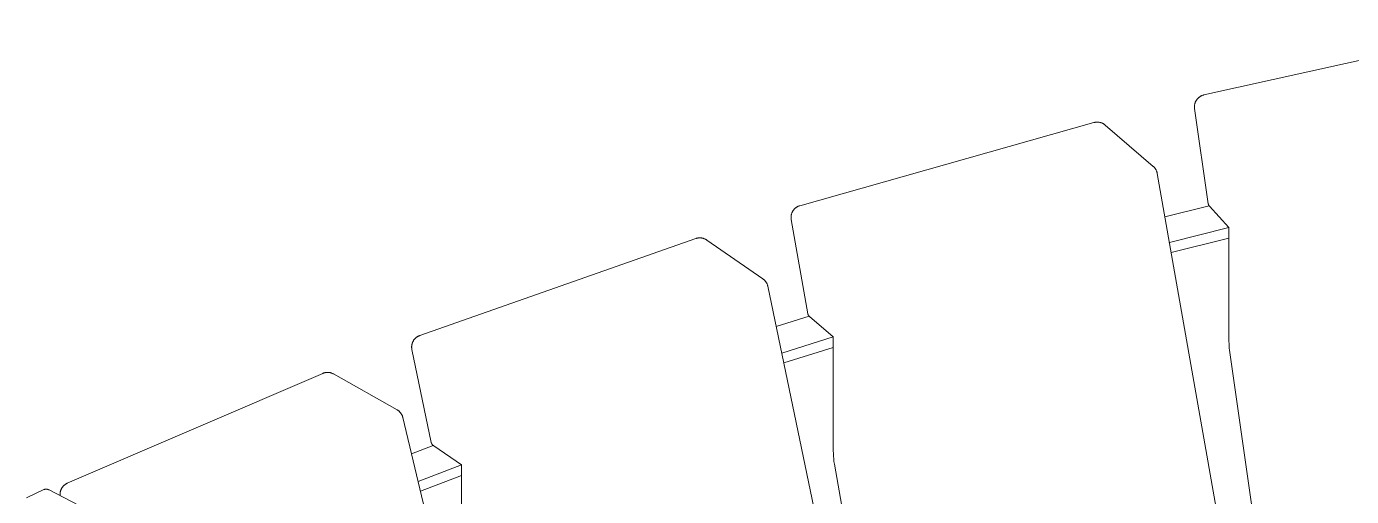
# Model space of a CAD drawing. Header units: inches. Extents: x -11 to 189, y -7 to 133.
# Drawn here: x 119.45 to 132.21, y 67.15 to 71.68 of the extents above; entities that cross this region are included whole.
import ezdxf

# ---------------------------------------------------------------- set-up
doc = ezdxf.new("R2010")
doc.units = ezdxf.units.IN
doc.layers.add('ZANO_R', color=7, linetype='Continuous', lineweight=0)

msp = doc.modelspace()

# ---------------------------------------------------------------- linework, layer by layer
at = {"layer": 'ZANO_R'}
for p, q in [((130.79095, 71.02167), (133.77108, 71.68147)), ((130.7238, 70.97902), (130.72633, 70.98219)), ((130.72633, 70.98219), (130.72898, 70.98527)), ((130.72898, 70.98527), (130.73173, 70.98826)), ((130.73173, 70.98826), (130.73458, 70.99114)), ((130.73458, 70.99114), (130.73753, 70.99393)), ((130.73753, 70.99393), (130.74057, 70.99662)), ((130.74057, 70.99662), (130.74371, 70.99919)), ((130.74371, 70.99919), (130.74693, 71.00166)), ((130.74693, 71.00166), (130.75024, 71.00401)), ((130.75024, 71.00401), (130.75363, 71.00624)), ((130.75363, 71.00624), (130.75709, 71.00836)), ((130.75709, 71.00836), (130.76063, 71.01035)), ((130.76063, 71.01035), (130.76423, 71.01222)), ((130.76423, 71.01222), (130.76789, 71.01397)), ((130.76789, 71.01397), (130.77162, 71.01558)), ((130.77162, 71.01558), (130.77539, 71.01707)), ((130.77539, 71.01707), (130.77922, 71.01842)), ((130.77922, 71.01842), (130.78309, 71.01964)), ((130.78309, 71.01964), (130.787, 71.02072)), ((130.787, 71.02072), (130.79095, 71.02167)), ((130.69951, 70.9073), (130.69957, 70.91136)), ((130.6996, 70.90324), (130.69951, 70.9073)), ((130.69957, 70.91136), (130.69976, 70.91541)), ((130.69983, 70.89919), (130.6996, 70.90324)), ((130.69976, 70.91541), (130.7001, 70.91946)), ((130.7002, 70.89515), (130.69983, 70.89919)), ((130.7001, 70.91946), (130.70057, 70.92349)), ((130.7007, 70.89112), (130.7002, 70.89515)), ((130.70057, 70.92349), (130.70119, 70.9275)), ((130.83327, 69.97157), (130.7007, 70.89112)), ((130.70119, 70.9275), (130.70195, 70.93149)), ((130.70195, 70.93149), (130.70284, 70.93544)), ((130.70284, 70.93544), (130.70387, 70.93937)), ((130.70387, 70.93937), (130.70504, 70.94326)), ((130.70504, 70.94326), (130.70634, 70.9471)), ((130.70634, 70.9471), (130.70778, 70.9509)), ((130.70778, 70.9509), (130.70934, 70.95464)), ((130.70934, 70.95464), (130.71104, 70.95833)), ((130.71104, 70.95833), (130.71286, 70.96196)), ((130.71286, 70.96196), (130.71481, 70.96552)), ((130.71481, 70.96552), (130.71688, 70.96901)), ((130.71688, 70.96901), (130.71907, 70.97242)), ((130.71907, 70.97242), (130.72138, 70.97576)), ((130.72138, 70.97576), (130.7238, 70.97902)), ((126.89763, 69.95408), (129.73163, 70.75544)), ((129.73163, 70.75544), (129.73547, 70.75646)), ((129.73547, 70.75646), (129.73934, 70.75734)), ((129.73934, 70.75734), (129.74323, 70.75809)), ((129.74323, 70.75809), (129.74715, 70.75871)), ((129.74715, 70.75871), (129.75109, 70.75919)), ((129.75109, 70.75919), (129.75504, 70.75954)), ((129.75504, 70.75954), (129.759, 70.75976)), ((129.759, 70.75976), (129.76297, 70.75984)), ((129.76297, 70.75984), (129.76694, 70.75979)), ((129.76694, 70.75979), (129.7709, 70.7596)), ((129.7709, 70.7596), (129.77485, 70.75928)), ((129.77485, 70.75928), (129.7788, 70.75882)), ((129.7788, 70.75882), (129.78272, 70.75823)), ((129.78272, 70.75823), (129.78662, 70.7575)), ((129.78662, 70.7575), (129.79049, 70.75665)), ((129.79049, 70.75665), (129.79434, 70.75566)), ((129.79434, 70.75566), (129.79814, 70.75454)), ((129.79814, 70.75454), (129.80191, 70.75329)), ((129.80191, 70.75329), (129.80563, 70.75192)), ((129.80563, 70.75192), (129.80931, 70.75042)), ((129.80931, 70.75042), (129.81293, 70.7488)), ((129.81293, 70.7488), (129.81649, 70.74705)), ((129.81649, 70.74705), (129.81999, 70.74518)), ((129.81999, 70.74518), (129.82343, 70.7432)), ((129.82343, 70.7432), (129.82679, 70.7411)), ((129.82679, 70.7411), (129.83009, 70.73888)), ((129.83009, 70.73888), (129.8333, 70.73656)), ((129.8333, 70.73656), (129.83644, 70.73413)), ((129.83644, 70.73413), (129.83949, 70.73159)), ((129.83949, 70.73159), (130.30245, 70.33301)), ((130.30245, 70.33301), (130.30543, 70.33035)), ((130.30543, 70.33035), (130.30833, 70.32759)), ((130.30833, 70.32759), (130.31112, 70.32473)), ((130.31112, 70.32473), (130.31382, 70.32178)), ((130.31382, 70.32178), (130.31641, 70.31874)), ((130.31641, 70.31874), (130.3189, 70.31561)), ((130.3189, 70.31561), (130.32127, 70.3124)), ((130.32127, 70.3124), (130.32354, 70.3091)), ((130.32354, 70.3091), (130.32569, 70.30574)), ((130.32569, 70.30574), (130.32773, 70.3023)), ((130.32773, 70.3023), (130.32965, 70.29879)), ((130.32965, 70.29879), (130.33144, 70.29522)), ((130.33144, 70.29522), (130.33312, 70.29159)), ((130.33312, 70.29159), (130.33466, 70.2879)), ((130.33466, 70.2879), (130.33608, 70.28416)), ((130.33608, 70.28416), (130.33737, 70.28038)), ((130.33737, 70.28038), (130.33853, 70.27656)), ((130.33853, 70.27656), (130.33956, 70.27269)), ((130.33956, 70.27269), (130.34046, 70.2688)), ((130.34046, 70.2688), (130.34122, 70.26487)), ((130.34122, 70.26487), (131.78693, 62.07192)), ((130.83327, 69.97157), (130.83353, 69.97021)), ((130.83353, 69.97021), (130.83384, 69.96886)), ((130.83384, 69.96886), (130.83419, 69.96752)), ((130.83419, 69.96752), (130.83459, 69.96619)), ((130.83459, 69.96619), (130.83503, 69.96488)), ((130.83503, 69.96488), (130.83551, 69.96358)), ((130.83551, 69.96358), (130.83604, 69.9623)), ((130.83604, 69.9623), (130.83661, 69.96103)), ((130.83661, 69.96103), (130.83722, 69.95979)), ((130.83722, 69.95979), (130.83787, 69.95856)), ((126.81272, 69.84138), (126.81277, 69.84537)), ((126.8128, 69.8374), (126.81272, 69.84138)), ((126.81277, 69.84537), (126.81296, 69.84935)), ((126.81302, 69.83342), (126.8128, 69.8374)), ((126.81296, 69.84935), (126.81329, 69.85333)), ((126.81337, 69.82944), (126.81302, 69.83342)), ((126.81329, 69.85333), (126.81375, 69.85729)), ((126.81375, 69.85729), (126.81434, 69.86123)), ((126.81434, 69.86123), (126.81507, 69.86515)), ((126.81507, 69.86515), (126.81594, 69.86904)), ((126.81594, 69.86904), (126.81693, 69.87291)), ((126.81693, 69.87291), (126.81806, 69.87673)), ((126.81806, 69.87673), (126.81932, 69.88051)), ((126.81932, 69.88051), (126.82071, 69.88425)), ((126.82071, 69.88425), (126.82222, 69.88794)), ((126.82222, 69.88794), (126.82386, 69.89158)), ((126.82386, 69.89158), (126.82562, 69.89515)), ((126.82562, 69.89515), (126.8275, 69.89867)), ((126.8275, 69.89867), (126.82951, 69.90212)), ((126.82951, 69.90212), (126.83163, 69.9055)), ((126.83163, 69.9055), (126.83386, 69.9088)), ((126.83386, 69.9088), (126.8362, 69.91202)), ((126.8362, 69.91202), (126.83866, 69.91517)), ((126.83866, 69.91517), (126.84122, 69.91822)), ((126.84122, 69.91822), (126.84388, 69.92119)), ((126.84388, 69.92119), (126.84664, 69.92407)), ((126.84664, 69.92407), (126.8495, 69.92685)), ((126.8495, 69.92685), (126.85246, 69.92953)), ((126.85246, 69.92953), (126.8555, 69.93211)), ((126.8555, 69.93211), (126.85863, 69.93458)), ((126.85863, 69.93458), (126.86184, 69.93694)), ((126.86184, 69.93694), (126.86513, 69.93919)), ((126.86513, 69.93919), (126.86849, 69.94133)), ((126.86849, 69.94133), (126.87193, 69.94336)), ((126.87193, 69.94336), (126.87543, 69.94526)), ((126.87543, 69.94526), (126.879, 69.94704)), ((126.879, 69.94704), (126.88263, 69.9487)), ((126.88263, 69.9487), (126.88631, 69.95024)), ((126.88631, 69.95024), (126.89004, 69.95165)), ((126.89004, 69.95165), (126.89381, 69.95293)), ((126.89381, 69.95293), (126.89763, 69.95408)), ((130.41489, 69.84737), (130.84145, 69.95327)), ((130.83787, 69.95856), (130.83856, 69.95736)), ((130.83856, 69.95736), (130.83929, 69.95619)), ((130.83929, 69.95619), (130.84006, 69.95503)), ((130.84006, 69.95503), (130.84087, 69.95391)), ((130.84087, 69.95391), (130.84171, 69.95281)), ((130.84171, 69.95281), (130.84259, 69.95174)), ((130.84259, 69.95174), (130.8435, 69.9507)), ((130.8435, 69.9507), (130.84445, 69.94969)), ((131.03243, 69.743), (130.84445, 69.94969)), ((126.81387, 69.82549), (126.81337, 69.82944)), ((126.81449, 69.82155), (126.81387, 69.82549)), ((126.97492, 68.91238), (126.81449, 69.82155)), ((130.4586, 69.5997), (131.03243, 69.743)), ((131.03243, 68.64575), (131.03243, 69.743)), ((123.23547, 68.7023), (125.8958, 69.63744)), ((125.8958, 69.63744), (125.89953, 69.63868)), ((125.89953, 69.63868), (125.9033, 69.6398)), ((125.9033, 69.6398), (125.90711, 69.64078)), ((125.90711, 69.64078), (125.91095, 69.64164)), ((125.91095, 69.64164), (125.91481, 69.64237)), ((125.91481, 69.64237), (125.9187, 69.64297)), ((125.9187, 69.64297), (125.9226, 69.64343)), ((125.9226, 69.64343), (125.92652, 69.64377)), ((125.92652, 69.64377), (125.93044, 69.64397)), ((125.93044, 69.64397), (125.93437, 69.64404)), ((125.93437, 69.64404), (125.93831, 69.64398)), ((125.93831, 69.64398), (125.94223, 69.64378)), ((125.94223, 69.64378), (125.94615, 69.64346)), ((125.94615, 69.64346), (125.95006, 69.643)), ((125.95006, 69.643), (125.95394, 69.64241)), ((125.95394, 69.64241), (125.95781, 69.64169)), ((125.95781, 69.64169), (125.96165, 69.64084)), ((125.96165, 69.64084), (125.96545, 69.63986)), ((125.96545, 69.63986), (125.96923, 69.63875)), ((125.96923, 69.63875), (125.97296, 69.63752)), ((125.97296, 69.63752), (125.97665, 69.63616)), ((125.97665, 69.63616), (125.98029, 69.63467)), ((125.98029, 69.63467), (125.98388, 69.63307)), ((125.98388, 69.63307), (125.98741, 69.63134)), ((125.98741, 69.63134), (125.99089, 69.6295)), ((125.99089, 69.6295), (125.9943, 69.62754)), ((125.9943, 69.62754), (125.99764, 69.62547)), ((125.99764, 69.62547), (126.00091, 69.62329)), ((126.00091, 69.62329), (126.54115, 69.24913)), ((131.03243, 69.64153), (130.47573, 69.50259)), ((126.54115, 69.24913), (126.54443, 69.24678)), ((126.54443, 69.24678), (126.54762, 69.24432)), ((126.54762, 69.24432), (126.55072, 69.24174)), ((126.55072, 69.24174), (126.55373, 69.23907)), ((126.55373, 69.23907), (126.55665, 69.23629)), ((126.55665, 69.23629), (126.55947, 69.23341)), ((126.55947, 69.23341), (126.56219, 69.23043)), ((126.56219, 69.23043), (126.5648, 69.22736)), ((126.5648, 69.22736), (126.56731, 69.22421)), ((126.56731, 69.22421), (126.56971, 69.22097)), ((126.56971, 69.22097), (126.57199, 69.21765)), ((126.57199, 69.21765), (126.57416, 69.21425)), ((126.57416, 69.21425), (126.57621, 69.21078)), ((126.57621, 69.21078), (126.57814, 69.20724)), ((126.57814, 69.20724), (126.57994, 69.20363)), ((126.57994, 69.20363), (126.58162, 69.19997)), ((126.58162, 69.19997), (126.58317, 69.19625)), ((126.58317, 69.19625), (126.58459, 69.19248)), ((126.58459, 69.19248), (126.58588, 69.18866)), ((126.58588, 69.18866), (126.58704, 69.1848)), ((126.58704, 69.1848), (126.58806, 69.1809)), ((126.58806, 69.1809), (126.58895, 69.17697)), ((126.58895, 69.17697), (128.27599, 61.06029)), ((126.66939, 68.78998), (126.98808, 68.88937)), ((126.97492, 68.91238), (126.97531, 68.91083)), ((126.97531, 68.91083), (126.97575, 68.90929)), ((126.97575, 68.90929), (126.97624, 68.90777)), ((126.97624, 68.90777), (126.97678, 68.90627)), ((126.97678, 68.90627), (126.97737, 68.90478)), ((126.97737, 68.90478), (126.97801, 68.90332)), ((126.97801, 68.90332), (126.97871, 68.90188)), ((126.97871, 68.90188), (126.97945, 68.90046)), ((126.97945, 68.90046), (126.98024, 68.89907)), ((126.98024, 68.89907), (126.98107, 68.89771)), ((126.98107, 68.89771), (126.98196, 68.89638)), ((126.98196, 68.89638), (126.98288, 68.89508)), ((126.98288, 68.89508), (126.98386, 68.89381)), ((126.98386, 68.89381), (126.98487, 68.89257)), ((126.98487, 68.89257), (126.98592, 68.89137)), ((126.98592, 68.89137), (126.98702, 68.89021)), ((126.98702, 68.89021), (126.98816, 68.88908)), ((126.98816, 68.88908), (126.98933, 68.888)), ((126.98933, 68.888), (126.99054, 68.88695)), ((126.99054, 68.88695), (126.99178, 68.88595)), ((127.22008, 68.6894), (126.99178, 68.88595)), ((123.19771, 68.68037), (123.20077, 68.68293)), ((123.20077, 68.68293), (123.20392, 68.68539)), ((123.20392, 68.68539), (123.20715, 68.68774)), ((123.20715, 68.68774), (123.21046, 68.68998)), ((123.21046, 68.68998), (123.21384, 68.6921)), ((123.21384, 68.6921), (123.21729, 68.69411)), ((123.21729, 68.69411), (123.22081, 68.69599)), ((123.22081, 68.69599), (123.22439, 68.69776)), ((123.22439, 68.69776), (123.22803, 68.6994)), ((123.22803, 68.6994), (123.23173, 68.70092)), ((123.23173, 68.70092), (123.23547, 68.7023)), ((126.72273, 68.5333), (127.22008, 68.6894)), ((127.22008, 67.59215), (127.22008, 68.6894)), ((123.1575, 68.5923), (123.15757, 68.59629)), ((123.15757, 68.58831), (123.1575, 68.5923)), ((123.15757, 68.59629), (123.15778, 68.60028)), ((123.15777, 68.58432), (123.15757, 68.58831)), ((123.15811, 68.58034), (123.15777, 68.58432)), ((123.15778, 68.60028), (123.15812, 68.60426)), ((123.15858, 68.57638), (123.15811, 68.58034)), ((123.15812, 68.60426), (123.1586, 68.60822)), ((123.15919, 68.57243), (123.15858, 68.57638)), ((123.1586, 68.60822), (123.15921, 68.61217)), ((123.15994, 68.56851), (123.15919, 68.57243)), ((123.15921, 68.61217), (123.15996, 68.61609)), ((123.34651, 67.67087), (123.15994, 68.56851)), ((123.15996, 68.61609), (123.16084, 68.61999)), ((123.16084, 68.61999), (123.16186, 68.62385)), ((123.16186, 68.62385), (123.16301, 68.62767)), ((123.16301, 68.62767), (123.16428, 68.63146)), ((123.16428, 68.63146), (123.16569, 68.63519)), ((123.16569, 68.63519), (123.16722, 68.63888)), ((123.16722, 68.63888), (123.16888, 68.64251)), ((123.16888, 68.64251), (123.17067, 68.64609)), ((123.17067, 68.64609), (123.17257, 68.6496)), ((123.17257, 68.6496), (123.17459, 68.65304)), ((123.17459, 68.65304), (123.17673, 68.65641)), ((123.17673, 68.65641), (123.17898, 68.65971)), ((123.17898, 68.65971), (123.18135, 68.66293)), ((123.18135, 68.66293), (123.18382, 68.66606)), ((123.18382, 68.66606), (123.1864, 68.66911)), ((123.1864, 68.66911), (123.18908, 68.67207)), ((123.18908, 68.67207), (123.19186, 68.67493)), ((123.19186, 68.67493), (123.19474, 68.6777)), ((123.19474, 68.6777), (123.19771, 68.68037)), ((127.22008, 68.58793), (126.74252, 68.43813)), ((131.03243, 68.64575), (131.03267, 68.62448)), ((131.03267, 68.62448), (131.03352, 68.60322)), ((131.03352, 68.60322), (131.03497, 68.582)), ((131.03497, 68.582), (131.03703, 68.56082)), ((131.03703, 68.56082), (131.03968, 68.53971)), ((131.59477, 64.68912), (131.03968, 68.53971)), ((119.83989, 67.27833), (122.3007, 68.33816)), ((122.3007, 68.33816), (122.30438, 68.33967)), ((122.30438, 68.33967), (122.30811, 68.34105)), ((122.30811, 68.34105), (122.31189, 68.34231)), ((122.31189, 68.34231), (122.31571, 68.34344)), ((122.31571, 68.34344), (122.31956, 68.34443)), ((122.31956, 68.34443), (122.32344, 68.3453)), ((122.32344, 68.3453), (122.32736, 68.34603)), ((122.32736, 68.34603), (122.33129, 68.34663)), ((122.33129, 68.34663), (122.33524, 68.34709)), ((122.33524, 68.34709), (122.33921, 68.34742)), ((122.33921, 68.34742), (122.34318, 68.34761)), ((122.34318, 68.34761), (122.34716, 68.34767)), ((122.34716, 68.34767), (122.35114, 68.34759)), ((122.35114, 68.34759), (122.35512, 68.34738)), ((122.35512, 68.34738), (122.35908, 68.34703)), ((122.35908, 68.34703), (122.36303, 68.34654)), ((122.36303, 68.34654), (122.36696, 68.34592)), ((122.36696, 68.34592), (122.37087, 68.34517)), ((122.37087, 68.34517), (122.37475, 68.34428)), ((122.37475, 68.34428), (122.3786, 68.34327)), ((122.3786, 68.34327), (122.38241, 68.34212)), ((122.38241, 68.34212), (122.38618, 68.34084)), ((122.38618, 68.34084), (122.3899, 68.33943)), ((122.3899, 68.33943), (122.39357, 68.3379)), ((122.39357, 68.3379), (122.39719, 68.33625)), ((122.39719, 68.33625), (122.40075, 68.33447)), ((122.40075, 68.33447), (122.40425, 68.33257)), ((122.40425, 68.33257), (123.01653, 67.98647)), ((123.01653, 67.98647), (123.01998, 67.98445)), ((123.01998, 67.98445), (123.02335, 67.9823)), ((123.02335, 67.9823), (123.02665, 67.98004)), ((123.02665, 67.98004), (123.02987, 67.97767)), ((123.02987, 67.97767), (123.03301, 67.9752)), ((123.03301, 67.9752), (123.03606, 67.97261)), ((123.03606, 67.97261), (123.03902, 67.96992)), ((123.03902, 67.96992), (123.04188, 67.96714)), ((123.04188, 67.96714), (123.04465, 67.96425)), ((123.04465, 67.96425), (123.04732, 67.96127)), ((123.04732, 67.96127), (123.04988, 67.95821)), ((123.04988, 67.95821), (123.05234, 67.95505)), ((123.05234, 67.95505), (123.05469, 67.95182)), ((123.05469, 67.95182), (123.05693, 67.94851)), ((123.05693, 67.94851), (123.05905, 67.94512)), ((123.05905, 67.94512), (123.06105, 67.94166)), ((123.06105, 67.94166), (123.06294, 67.93813)), ((123.06294, 67.93813), (123.0647, 67.93454)), ((123.0647, 67.93454), (123.06634, 67.9309)), ((123.06634, 67.9309), (123.06785, 67.9272)), ((123.06785, 67.9272), (123.06924, 67.92345)), ((123.06924, 67.92345), (123.07049, 67.91965)), ((123.07049, 67.91965), (123.07162, 67.91581)), ((123.07162, 67.91581), (123.07261, 67.91194)), ((123.07261, 67.91194), (124.98459, 59.88289)), ((123.34651, 67.67087), (123.34704, 67.66915)), ((123.34704, 67.66915), (123.34763, 67.66745)), ((123.34763, 67.66745), (123.34827, 67.66577)), ((123.34827, 67.66577), (123.34897, 67.66411)), ((123.34897, 67.66411), (123.34973, 67.66248)), ((123.34973, 67.66248), (123.35054, 67.66088)), ((123.15573, 67.56287), (123.36571, 67.64346)), ((123.35054, 67.66088), (123.35141, 67.6593)), ((123.35141, 67.6593), (123.35233, 67.65776)), ((123.35233, 67.65776), (123.3533, 67.65624)), ((123.3533, 67.65624), (123.35432, 67.65476)), ((123.35432, 67.65476), (123.35539, 67.65332)), ((123.35539, 67.65332), (123.35652, 67.65191)), ((123.35652, 67.65191), (123.35768, 67.65054)), ((123.35768, 67.65054), (123.3589, 67.64922)), ((123.3589, 67.64922), (123.36015, 67.64793)), ((123.36015, 67.64793), (123.36146, 67.64669)), ((123.36146, 67.64669), (123.3628, 67.64549)), ((123.3628, 67.64549), (123.36418, 67.64434)), ((123.36418, 67.64434), (123.3656, 67.64324)), ((123.3656, 67.64324), (123.36706, 67.64219)), ((123.36706, 67.64219), (123.36855, 67.64118)), ((123.36855, 67.64118), (123.37008, 67.64023)), ((123.63649, 67.45572), (123.37008, 67.64023)), ((127.22008, 67.59215), (127.2204, 67.56641)), ((127.2204, 67.56641), (127.22161, 67.54069)), ((127.22161, 67.54069), (127.22369, 67.51502)), ((123.21962, 67.29461), (123.63649, 67.45572)), ((123.63649, 66.35848), (123.63649, 67.4557)), ((127.22369, 67.51502), (127.22666, 67.48945)), ((127.22666, 67.48945), (127.2305, 67.46399)), ((127.89981, 63.67099), (127.2305, 67.46399)), ((123.63649, 67.35425), (123.24172, 67.20178)), ((119.44654, 67.13933), (119.61482, 67.21812)), ((119.61482, 67.21812), (119.61661, 67.2188)), ((119.61661, 67.2188), (119.61841, 67.21941)), ((119.61841, 67.21941), (119.62024, 67.21996)), ((119.62024, 67.21996), (119.62208, 67.22045)), ((119.62208, 67.22045), (119.62394, 67.22088)), ((119.62394, 67.22088), (119.62581, 67.22124)), ((119.62581, 67.22124), (119.62769, 67.22153)), ((119.62769, 67.22153), (119.62958, 67.22176)), ((119.62958, 67.22176), (119.63148, 67.22193)), ((119.63148, 67.22193), (119.63339, 67.22203)), ((119.63339, 67.22203), (119.63529, 67.22207)), ((119.63529, 67.22207), (119.6372, 67.22204)), ((119.6372, 67.22204), (119.6391, 67.22194)), ((119.6391, 67.22194), (119.641, 67.22178)), ((119.641, 67.22178), (119.64289, 67.22156)), ((119.64289, 67.22156), (119.64478, 67.22127)), ((119.64478, 67.22127), (119.64665, 67.22091)), ((119.64665, 67.22091), (119.64851, 67.22049)), ((119.64851, 67.22049), (119.65035, 67.22001)), ((119.65035, 67.22001), (119.65218, 67.21946)), ((119.65218, 67.21946), (119.65399, 67.21886)), ((119.65399, 67.21886), (119.65577, 67.21819)), ((119.65577, 67.21819), (119.65753, 67.21745)), ((119.65753, 67.21745), (119.65927, 67.21666)), ((119.65927, 67.21666), (119.66097, 67.21581)), ((119.66097, 67.21581), (119.66265, 67.21491)), ((119.66265, 67.21491), (119.66429, 67.21394)), ((119.66429, 67.21394), (120.3102, 66.87811)), ((119.76937, 67.17095), (119.76943, 67.17495)), ((119.76945, 67.16695), (119.76937, 67.17095)), ((119.76943, 67.17495), (119.76963, 67.17895)), ((119.76966, 67.16296), (119.76945, 67.16695)), ((119.76963, 67.17895), (119.76997, 67.18294)), ((119.77002, 67.15897), (119.76966, 67.16296)), ((119.76997, 67.18294), (119.77044, 67.18691)), ((119.77044, 67.18691), (119.77104, 67.19086)), ((119.77104, 67.19086), (119.77179, 67.1948)), ((119.77179, 67.1948), (119.77266, 67.1987)), ((119.77266, 67.1987), (119.77367, 67.20257)), ((119.77367, 67.20257), (119.77482, 67.20641)), ((119.77482, 67.20641), (119.77609, 67.2102)), ((119.77609, 67.2102), (119.77749, 67.21395)), ((119.77749, 67.21395), (119.77902, 67.21764)), ((119.77902, 67.21764), (119.78068, 67.22129)), ((119.78068, 67.22129), (119.78246, 67.22487)), ((119.78246, 67.22487), (119.78436, 67.22839)), ((119.78436, 67.22839), (119.78638, 67.23184)), ((119.78638, 67.23184), (119.78852, 67.23522)), ((119.78852, 67.23522), (119.79077, 67.23853)), ((119.79077, 67.23853), (119.79314, 67.24176)), ((119.79314, 67.24176), (119.79561, 67.2449)), ((119.79561, 67.2449), (119.79819, 67.24796)), ((119.79819, 67.24796), (119.80088, 67.25093)), ((119.80088, 67.25093), (119.80366, 67.2538)), ((119.80366, 67.2538), (119.80654, 67.25658)), ((119.80654, 67.25658), (119.80952, 67.25925)), ((119.80952, 67.25925), (119.81258, 67.26182)), ((119.81258, 67.26182), (119.81573, 67.26429)), ((119.81573, 67.26429), (119.81897, 67.26664)), ((119.81897, 67.26664), (119.82228, 67.26889)), ((119.82228, 67.26889), (119.82567, 67.27102)), ((119.82567, 67.27102), (119.82913, 67.27303)), ((119.82913, 67.27303), (119.83265, 67.27492)), ((119.83265, 67.27492), (119.83624, 67.27669)), ((119.83624, 67.27669), (119.83989, 67.27833))]:
    msp.add_line(p, q, dxfattribs=at)

doc.saveas('drawing.dxf')
